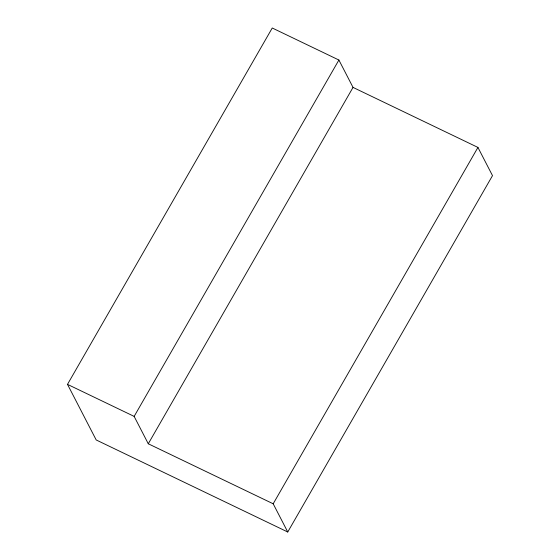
<?xml version="1.0" encoding="UTF-8"?>
<svg xmlns="http://www.w3.org/2000/svg" width="560" height="560" viewBox="0 0 560 560"><rect width="100%" height="100%" fill="white"/><g stroke="black" fill="none" stroke-linecap="round" stroke-linejoin="round"><path stroke-width="0.84" d="M67.501 384.37L272.251 28L338.898 60.025L353.031 87.402L477.939 147.42L492.499 175.63L287.749 532L96.194 439.957L67.501 384.37L134.148 416.395L148.281 443.772L273.189 503.79L287.749 532M134.148 416.395L338.898 60.025M148.281 443.772L353.031 87.402M273.189 503.79L477.939 147.42"/></g></svg>
